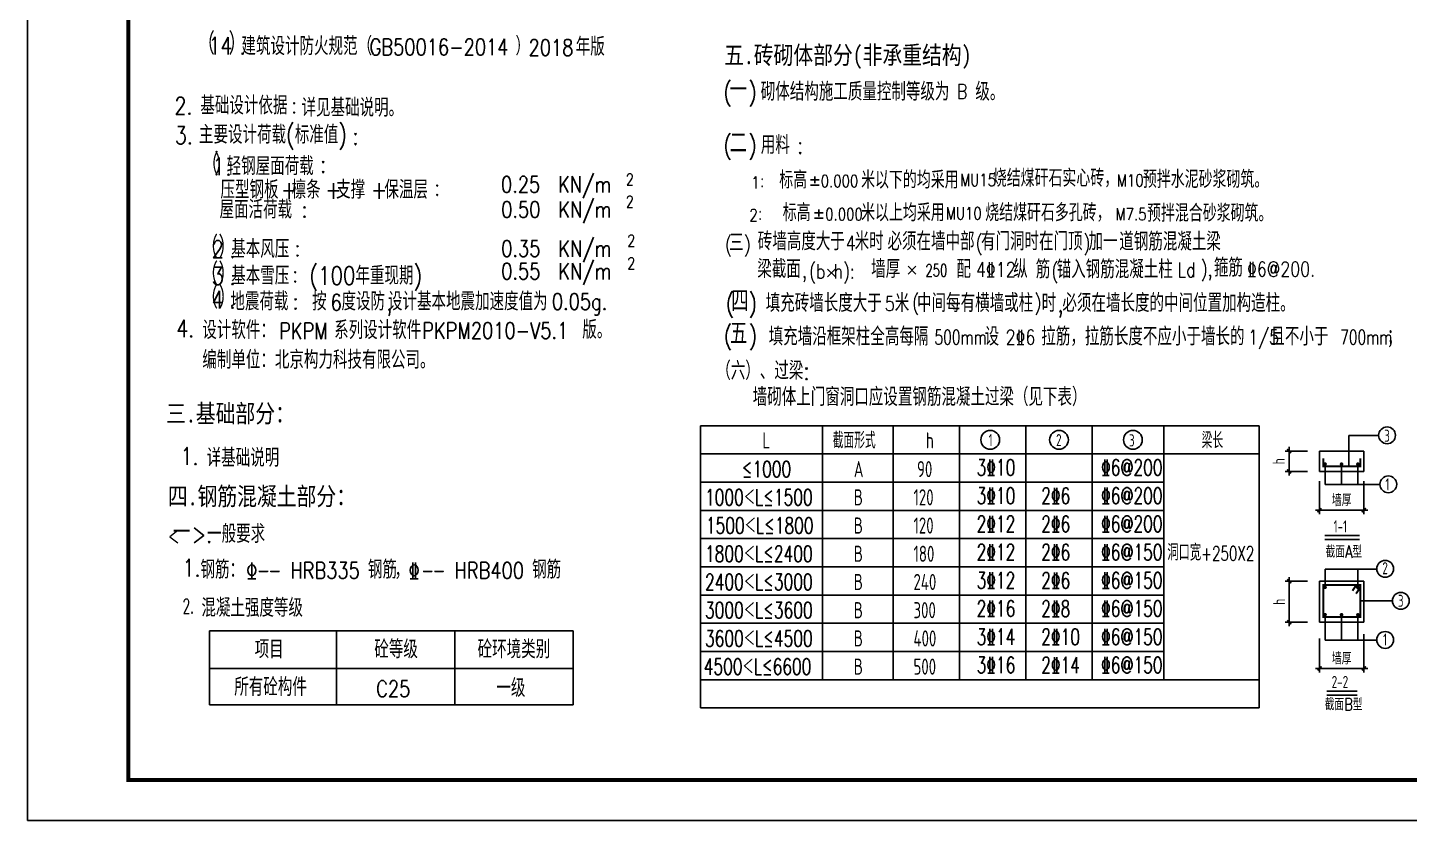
# Model space of a CAD drawing. Extents: x 31695611 to 39053694, y -59225 to 904195.
# Drawn here: x 38979394 to 39013666, y 862195 to 881861 of the extents above; entities that cross this region are included whole.
import ezdxf

# ---------------------------------------------------------------- set-up
doc = ezdxf.new("R2010")
doc.units = 0
doc.header["$LTSCALE"] = 1000
doc.header["$MEASUREMENT"] = 0
doc.layers.get('0').update_dxf_attribs({"linetype": 'CONTINUOUS'})
doc.layers.get('DEFPOINTS').update_dxf_attribs({"linetype": 'CONTINUOUS'})
for name, color, linetype in [('1', 7, 'CONTINUOUS'), ('AUDIT_I_080801173815-0', 253, 'CONTINUOUS'), ('DIM', 3, 'CONTINUOUS'), ('DIM1', 3, 'CONTINUOUS'), ('LT', 2, 'CONTINUOUS'), ('PUB_TEXT', 7, 'CONTINUOUS'), ('PUB_TITLE', 4, 'CONTINUOUS'), ('REIN', 1, 'CONTINUOUS')]:
    doc.layers.add(name, color=color, linetype=linetype)
doc.styles.add('_HZTXT', font='txt.shx', dxfattribs={"width": 0.8, "bigfont": 'hztxt.shx'})
doc.styles.add('_SIMPLEX', font='SIMPLEX', dxfattribs={"width": 0.8})
doc.styles.add('_TXT', font='SIMPLEX.shx', dxfattribs={"width": 0.6})
doc.styles.add('COMPLEX', font='COMPLEX')
doc.styles.add('DIM_FONT', font='SIMPLEX.shx', dxfattribs={"width": 0.8})
doc.styles.add('TSSD_DIMENSION', font='Tssdeng.shx', dxfattribs={"width": 0.7, "bigfont": 'HZTXT.SHX'})
doc.styles.add('TSSD_REIN', font='tssdeng.shx', dxfattribs={"width": 0.7, "bigfont": 'tssdchn.shx'})
doc.styles.add('中文', font='', dxfattribs={"width": 0.8, "height": 1000})
doc.styles.get('中文').set_extended_font_data('SimSun')
doc.dimstyles.new('TSSD_20_100', dxfattribs={"dimtxt": 300, "dimasz": 100, "dimexe": 100, "dimexo": 300, "dimgap": 100, "dimtad": 1, "dimdec": 0, "dimlfac": 0.2, "dimzin": 0, "dimtxsty": 'TSSD_DIMENSION', "dimblk": 'ARCHTICK', "dimcen": 0, "dimdle": 100, "dimclrt": 7, "dimazin": 3, "dimtfac": 1, "dimtdec": 0, "dimtix": 1, "dimtmove": 0, "dimatfit": 3, "dimtolj": 1, "dimtzin": 0})

# ---------------------------------------------------------------- blocks, each defined once
blk = doc.blocks.new('_ARCHTICK')
at = {"color": 0, "linetype": 'BYBLOCK', "const_width": 0.4}
blk.add_lwpolyline([(-0.5, -0.5), (0.5, 0.5)], dxfattribs=at)
blk = doc.blocks.new('*D124')
at = {"layer": 'DEFPOINTS', "color": 0}
for p in [(39010683, 871358), (39011438, 871358), (39011438, 870850)]:
    blk.add_point(p, dxfattribs=at)
at = {"layer": 'DIM', "color": 0}
for p, q in [((39011138, 871358), (39010583, 871358)), ((39010683, 870750), (39010683, 871458)), ((39011138, 870850), (39010583, 870850))]:
    blk.add_line(p, q, dxfattribs=at)
at = {"layer": 'DIM', "color": 0, "xscale": 100, "yscale": 100, "zscale": 100}
for p, rotation in [((39010683, 871358), 90), ((39010683, 870850), 270)]:
    blk.add_blockref('_ARCHTICK', p, dxfattribs=dict(at, rotation=rotation))
at = {"layer": 'DIM', "color": 7, "insert": (39010425, 871104), "char_height": 300, "attachment_point": 5, "rotation": 90, "style": 'TSSD_DIMENSION'}
blk.add_mtext('\\A1;h', dxfattribs=at)
blk = doc.blocks.new('*D125')
at = {"layer": 'DEFPOINTS', "color": 0}
for p in [(39011438, 870910), (39012538, 870910), (39012538, 869889)]:
    blk.add_point(p, dxfattribs=at)
at = {"layer": 'DIM', "color": 0}
for p, q in [((39011438, 870610), (39011438, 869789)), ((39012538, 870610), (39012538, 869789)), ((39011338, 869889), (39012638, 869889))]:
    blk.add_line(p, q, dxfattribs=at)
at = {"layer": 'DIM', "color": 0, "xscale": 100, "yscale": 100, "zscale": 100, "rotation": 180}
blk.add_blockref('_ARCHTICK', (39011438, 869889), dxfattribs=at)
at = {"layer": 'DIM', "color": 0, "xscale": 100, "yscale": 100, "zscale": 100}
blk.add_blockref('_ARCHTICK', (39012538, 869889), dxfattribs=at)
at = {"layer": 'DIM', "color": 7, "insert": (39011988, 870139), "char_height": 300, "attachment_point": 5, "style": 'TSSD_DIMENSION'}
blk.add_mtext('\\A1;墙厚', dxfattribs=at)
blk = doc.blocks.new('*D126')
at = {"layer": 'DEFPOINTS', "color": 0}
for p in [(39010685, 868128), (39011438, 868128), (39011438, 867111)]:
    blk.add_point(p, dxfattribs=at)
at = {"layer": 'DIM', "color": 0}
for p, q in [((39011138, 868128), (39010585, 868128)), ((39010685, 867011), (39010685, 868228)), ((39011138, 867111), (39010585, 867111))]:
    blk.add_line(p, q, dxfattribs=at)
at = {"layer": 'DIM', "color": 0, "xscale": 100, "yscale": 100, "zscale": 100}
for p, rotation in [((39010685, 868128), 90), ((39010685, 867111), 270)]:
    blk.add_blockref('_ARCHTICK', p, dxfattribs=dict(at, rotation=rotation))
at = {"layer": 'DIM', "color": 7, "insert": (39010435, 867619), "char_height": 300, "attachment_point": 5, "rotation": 90, "style": 'TSSD_DIMENSION'}
blk.add_mtext('\\A1;h', dxfattribs=at)
blk = doc.blocks.new('*D127')
at = {"layer": 'DEFPOINTS', "color": 0}
for p in [(39012538, 867111), (39011438, 867007), (39012538, 865963)]:
    blk.add_point(p, dxfattribs=at)
at = {"layer": 'DIM', "color": 0}
for p, q in [((39012538, 866811), (39012538, 865863)), ((39011438, 866707), (39011438, 865863)), ((39011338, 865963), (39012638, 865963))]:
    blk.add_line(p, q, dxfattribs=at)
at = {"layer": 'DIM', "color": 0, "xscale": 100, "yscale": 100, "zscale": 100, "rotation": 180}
blk.add_blockref('_ARCHTICK', (39011438, 865963), dxfattribs=at)
at = {"layer": 'DIM', "color": 0, "xscale": 100, "yscale": 100, "zscale": 100}
blk.add_blockref('_ARCHTICK', (39012538, 865963), dxfattribs=at)
at = {"layer": 'DIM', "color": 7, "insert": (39011988, 866213), "char_height": 300, "attachment_point": 5, "style": 'TSSD_DIMENSION'}
blk.add_mtext('\\A1;墙厚', dxfattribs=at)

msp = doc.modelspace()

# ---------------------------------------------------------------- linework, layer by layer
for p, q in [((38999231.9, 875873.5, 0), (38999429.6, 875676, 0)), ((38999425.3, 875873.5, 0), (38999231.9, 875680.2, 0)), ((39001230.7, 875942.5, 0), (39001428.3, 875745.1, 0)), ((39001424.1, 875942.5, 0), (39001230.7, 875749.3, 0)), ((39012448.7, 867638.9), (39013245, 867638.9)), ((39011575.2, 867297.4), (39011575.2, 866668.9)), ((39011983.9, 867297.4), (39011983.9, 866668.9)), ((39012389.2, 867293.6), (39012389.2, 866668.9)), ((38983907.8, 865064.2, 0), (38983907.8, 866897.1, 0)), ((38983907.8, 866897.1, 0), (38992924.4, 866897.1, 0)), ((38987058.9, 865064.2, 0), (38987058.9, 866897.1, 0)), ((38989991.7, 865064.2, 0), (38989991.7, 866897.1, 0)), ((38992924.4, 865064.2, 0), (38992924.4, 866897.1, 0)), ((39011575.2, 866668.9), (39012858.7, 866668.9)), ((38983907.8, 865960.3, 0), (38992924.4, 865960.3, 0)), ((38983907.8, 865064.2, 0), (38992924.4, 865064.2, 0))]:
    msp.add_line(p, q)
for centre in [(39013113.1, 871747.8), (39013144.4, 870531.9), (39013067.4, 868433.9), (39013453.6, 867641.6), (39013067.4, 866671.6)]:
    msp.add_circle(centre, 208.7)
at = {"layer": '1'}
for p, q in [((38998814.4, 878086, 0), (38999030.4, 878086, 0)), ((38998922.4, 878172.4, 0), (38998922.4, 877999.6, 0)), ((38998814.4, 877956.4, 0), (38999030.4, 877956.4, 0)), ((38998907.5, 877264.9, 0), (38999123.5, 877264.9, 0)), ((38998907.5, 877135.3, 0), (38999123.5, 877135.3, 0)), ((38999015.5, 877351.3, 0), (38999015.5, 877178.5, 0))]:
    msp.add_line(p, q, dxfattribs=at)
at = {"layer": '1', "color": 5}
for p, q in [((39011573, 869260), (39012432.3, 869260)), ((39011615.8, 865401.9), (39012373.3, 865401.9))]:
    msp.add_line(p, q, dxfattribs=at)
at = {"layer": '1', "color": 0, "linetype": 'CONTINUOUS'}
for centre in [(39003270.3, 871635.5), (39004976.5, 871635.5), (39006809.4, 871635.5)]:
    msp.add_circle(centre, 232.4, dxfattribs=at)
at = {"layer": 'AUDIT_I_080801173815-0'}
for p, q in [((38996084.3, 871984.6), (38996084.3, 864984.6)), ((38996084.3, 871984.6), (39009938.2, 871984.6)), ((38999110.4, 871984.6), (38999110.4, 865684.6)), ((39000859.2, 871984.6), (39000859.2, 865684.6)), ((39002504.3, 871984.6), (39002504.3, 865684.6)), ((39004149.3, 871984.6), (39004149.3, 865684.6)), ((39005794.4, 871984.6), (39005794.4, 865684.6)), ((39007576.6, 871984.6), (39007576.6, 865684.6)), ((39009938.2, 871984.6), (39009938.2, 864984.6)), ((38996084.3, 871284.6), (39009938.2, 871284.6)), ((38996084.3, 870584.6), (39007576.6, 870584.6)), ((38996084.3, 869884.6), (39007576.6, 869884.6)), ((38996084.3, 869184.6), (39007576.6, 869184.6)), ((38996084.3, 868484.6), (39007576.6, 868484.6)), ((38996084.3, 867084.6), (39007576.6, 867084.6)), ((38996084.3, 866384.6), (39007576.6, 866384.6)), ((38996084.3, 865684.6), (39009938.2, 865684.6)), ((38996084.3, 864984.6), (39009938.2, 864984.6))]:
    msp.add_line(p, q, dxfattribs=at)
at = {"layer": 'AUDIT_I_080801173815-0', "color": 2}
for p, q in [((39011438.3, 871357.6), (39012538.3, 871357.6)), ((39011438.3, 870850.3), (39011438.3, 871357.6)), ((39012538.3, 871357.6), (39012538.3, 870850.3)), ((39012538.3, 870850.3), (39011438.3, 870850.3)), ((39011438.3, 867111.3), (39011438.3, 868127.6)), ((39011438.3, 868127.6), (39012538.3, 868127.6)), ((39012538.3, 868127.6), (39012538.3, 867111.3)), ((39012538.3, 867111.3), (39011438.3, 867111.3))]:
    msp.add_line(p, q, dxfattribs=at)
at = {"layer": 'DIM1'}
for p, q in [((39011573, 869160), (39012432.3, 869160)), ((39011615.8, 865301.9), (39012373.3, 865301.9))]:
    msp.add_line(p, q, dxfattribs=at)
at = {"layer": 'LT', "color": 7}
for p, q in [((39012162.9, 871745.1), (39012162.9, 870963.7)), ((39012904.5, 871745.1), (39012162.9, 871745.1)), ((39011575.2, 871036.4), (39011575.2, 870529.2)), ((39011984.3, 871032.6), (39011984.3, 870529.2)), ((39012389.2, 871032.6), (39012389.2, 870529.2)), ((39011575.2, 870529.2), (39012935.8, 870529.2)), ((39011575.2, 867976.1), (39011575.2, 868431.1)), ((39011575.2, 868431.1), (39012858.7, 868431.1)), ((39012389.2, 867972.3), (39012389.2, 868431.1))]:
    msp.add_line(p, q, dxfattribs=at)
at = {"layer": 'PUB_TEXT'}
msp.add_line((38996084.3, 867784.6), (39007576.6, 867784.6), dxfattribs=at)
at = {"layer": 'PUB_TITLE'}
msp.add_lwpolyline([(38979394.5, 862195.5), (39053694.5, 862195.5), (39053694.5, 904195.5), (38979394.5, 904195.5)], close=True, dxfattribs=at)
at = {"layer": 'PUB_TITLE', "const_width": 100}
msp.add_lwpolyline([(38981894.5, 863195.5), (39052694.5, 863195.5), (39052694.5, 903195.5), (38981894.5, 903195.5)], close=True, dxfattribs=at)
at = {"layer": 'REIN', "color": 1, "const_width": 50}
for points in [[(39011533.8, 871175.6), (39011533.8, 870980.8), (39012448.7, 870980.8), (39012448.7, 871175.6)], [(39011533.8, 867360.8), (39011533.8, 868033.1), (39012448.7, 868033.1), (39012448.7, 867390.3)], [(39012350.4, 868032.1), (39012254.5, 867891.9)], [(39012439, 867958.3), (39012343, 867818.2)], [(39011533.8, 867436.6), (39011533.8, 867241.8), (39012448.7, 867241.8), (39012448.7, 867436.6)]]:
    msp.add_lwpolyline(points, dxfattribs=at)
for points in [[(39011555.2, 871036.4, -1), (39011595.2, 871036.4, -1)], [(39011964.3, 871032.6, -1), (39012004.3, 871032.6, -1)], [(39012369.2, 871032.6, -1), (39012409.2, 871032.6, -1)], [(39011555.2, 867976.1, -1), (39011595.2, 867976.1, -1)], [(39012369.2, 867972.3, -1), (39012409.2, 867972.3, -1)], [(39011555.2, 867297.4, -1), (39011595.2, 867297.4, -1)], [(39011963.9, 867297.4, -1), (39012003.9, 867297.4, -1)], [(39012369.2, 867293.6, -1), (39012409.2, 867293.6, -1)]]:
    msp.add_lwpolyline(points, format="xyb", close=True, dxfattribs=at)

# ---------------------------------------------------------------- texts
for s, height, style, width, p in [('（', 540, '_HZTXT', 0.8, (38983604.4, 881195.6)), ('14', 432, '_TXT', 0.8, (38983881.9, 881195.6)), ('）', 540, '_HZTXT', 0.8, (38984379.8, 881195.6)), ('建筑设计防火规范（', 450, '_HZTXT', 0.8, (38984697.6, 881178.1)), ('GB50016-2014', 405, '_TXT', 0.8, (38987876.5, 881178.1)), ('）', 450, '_HZTXT', 0.8, (38991494.7, 881178.1)), ('2018', 405, '_TXT', 0.8, (38991819.3, 881165.7)), ('年版', 450, '_HZTXT', 0.8, (38992989.5, 881165.7)), ('五.砖砌体部分(非承重结构)', 450, '中文', 0.8, (38996669.6, 880956.4, 0)), ('.', 432, '_TXT', 0.8, (38984653.9, 881195.6)), ('(', 432, '_TXT', 0.8, (38996652.8, 880049.2, 0)), (')', 432, '_TXT', 0.8, (38997271.9, 880049.2, 0)), ('砌体结构施工质量控制等级为  级。', 450, '_HZTXT', 0.8, (38997578.8, 880049.2, 0)), ('B', 360, 'DIM_FONT', 0.8, (39002441.2, 880097.6, 0)), ('2.', 432, '_TXT', 0.8, (38983036.6, 879707.4)), ('基础设计依据                ', 450, '_HZTXT', 0.8, (38983678.8, 879707.4)), ('详见基础说明。', 450, '_HZTXT', 0.8, (38986187.7, 879652.8)), ('一', 540, '_HZTXT', 0.8, (38996804, 880049.2, 0)), (':', 405, '_TXT', 0.8, (38985934.5, 879736.9)), ('主要设计荷载(标准值)', 450, '_HZTXT', 0.8, (38983644.9, 878982.9)), ('3.', 432, '_TXT', 0.8, (38983047.4, 878973.9)), (':', 432, '_TXT', 0.8, (38987453, 878951.6)), ('(', 432, '_TXT', 0.8, (38996652.8, 878727.8, 0)), ('二', 540, '_HZTXT', 0.8, (38996804, 878727.8, 0)), (')', 432, '_TXT', 0.8, (38997271.9, 878727.8, 0)), ('用料', 450, '_HZTXT', 0.8, (38997578.8, 878727.8, 0)), ('（', 540, '_HZTXT', 0.8, (38983701, 878201.4)), ('）', 540, '_HZTXT', 0.8, (38984027.6, 878201.4)), (':', 432, '_TXT', 0.8, (38998482.2, 878727.8, 0)), ('1', 432, '_TXT', 0.8, (38983978.5, 878201.4)), ('轻钢屋面荷载', 450, '_HZTXT', 0.8, (38984330.8, 878201.4)), (':', 432, '_TXT', 0.8, (38986649.7, 878257.4)), ('         压型钢板', 450, '_HZTXT', 0.8, (38981038.7, 877617.5)), ('.', 432, '_TXT', 0.8, (38984301.7, 878194.1)), ('檩条', 450, '_HZTXT', 0.8, (38985942.6, 877617.5)), ('支撑', 450, '_HZTXT', 0.8, (38987046.5, 877617.5)), ('保温层', 450, '_HZTXT', 0.8, (38988243.9, 877617.5)), ('0.25  KN/m ', 405, '_TXT', 0.8, (38991136.4, 877769.3)), ('2', 288, '_TXT', 0.8, (38994231.5, 877951.6)), ('+', 450, '_HZTXT', 0.8, (38985683, 877617.5)), ('+', 450, '_HZTXT', 0.8, (38986780.1, 877617.5)), ('+', 450, '_HZTXT', 0.8, (38987914.6, 877617.5)), (':           ', 405, '_TXT', 0.8, (38989483.7, 877693.9)), ('         屋面活荷载 ', 450, '_HZTXT', 0.8, (38981014.7, 877125.2)), (':                         ', 405, '_TXT', 0.8, (38986191.6, 877154.2)), ('0.50  KN/m ', 405, '_TXT', 0.8, (38991141.6, 877147.1)), ('2', 288, '_TXT', 0.8, (38994231.5, 877401.3)), ('（', 540, '_HZTXT', 0.8, (38983686.2, 876148.3)), ('）', 540, '_HZTXT', 0.8, (38984128, 876148.3)), ('2', 288, '_TXT', 0.8, (38994267.9, 876433.2)), ('(', 360, '_TXT', 0.8, (38996688, 876302.7, 0)), ('三', 450, '_HZTXT', 0.8, (38996794.1, 876302.7, 0)), (')', 360, '_TXT', 0.8, (38997158.6, 876302.7, 0)), ('砖墙高度大于', 450, '_HZTXT', 0.8, (38997504.5, 876335.7, 0)), ('4', 360, '_TXT', 0.8, (38999686, 876335.7, 0)), ('米时', 450, '_HZTXT', 0.8, (38999908, 876335.7, 0)), ('必须在墙中部', 450, '_HZTXT', 0.8, (39000721.7, 876335.7, 0)), ('(', 360, '_TXT', 0.8, (39002906.1, 876335.7, 0)), ('有门洞时在门顶', 450, '_HZTXT', 0.8, (39003040.5, 876335.7, 0)), (')', 360, '_TXT', 0.8, (39005579.2, 876335.7, 0)), ('加一', 450, '_HZTXT', 0.8, (39005708, 876335.7, 0)), ('道钢筋混凝土梁', 450, '_HZTXT', 0.8, (39006470.7, 876330, 0)), ('2', 432, '_TXT', 0.8, (38983963.7, 876148.3)), ('基本风压', 450, '_HZTXT', 0.8, (38984444.8, 876148.3)), (':                            ', 405, '_TXT', 0.8, (38986021.6, 876188.1)), ('0.35  KN/m ', 405, '_TXT', 0.8, (38991141.6, 876179.1)), ('（', 540, '_HZTXT', 0.8, (38983686.2, 875484.7)), ('）', 540, '_HZTXT', 0.8, (38984128, 875484.7)), ('.', 432, '_TXT', 0.8, (38984402.1, 876148.3)), ('(100年重现期)', 450, '_HZTXT', 0.8, (38986383.4, 875484.7)), ('0.55  KN/m ', 405, '_TXT', 0.8, (38991141.6, 875616.1)), ('2', 288, '_TXT', 0.8, (38994267.9, 875870.3)), ('梁截面     墙厚    配   纵', 450, '_HZTXT', 0.8, (38997492.4, 875649.2, 0)), ('(b h):', 360, '_TXT', 0.8, (38998775.7, 875634.2, 0)), ('250', 300, 'COMPLEX', 0.7, (39001664.8, 875691.3, 0)), ('4%%13212', 360, '_HZTXT', 0.8, (39002913.9, 875679.8, 0)), ('筋', 450, '_HZTXT', 0.8, (39004399.2, 875641.8, 0)), ('(', 360, '_TXT', 0.8, (39004786.4, 875641.8, 0)), ('锚入钢筋混凝土柱  ', 450, '_HZTXT', 0.8, (39004918, 875641.8, 0)), ('Ld', 360, '_TXT', 0.8, (39007916.9, 875674.1, 0)), ('),', 360, '_TXT', 0.8, (39008486.5, 875695.8, 0)), ('箍筋', 450, '_HZTXT', 0.8, (39008818.9, 875684.6, 0)), ('%%1326@200.', 360, '_HZTXT', 0.8, (39009636.8, 875690.4, 0)), ('3', 432, '_TXT', 0.8, (38983963.7, 875484.7)), ('基本雪压', 450, '_HZTXT', 0.8, (38984444.8, 875484.7)), (':                            ', 405, '_TXT', 0.8, (38985961.8, 875544.5)), (',', 360, '_TXT', 0.8, (38998600.3, 875660.2, 0)), ('（', 540, '_HZTXT', 0.8, (38983686.2, 874896.4)), ('4', 432, '_TXT', 0.8, (38983963.7, 874896.4)), ('）', 540, '_HZTXT', 0.8, (38984128, 874896.4)), ('地震荷载', 450, '_HZTXT', 0.8, (38984423.3, 874844.9)), ('.', 432, '_TXT', 0.8, (38984402.1, 875484.7)), ('按', 450, '_HZTXT', 0.8, (38986451, 874844.9)), ('度设防', 450, '_HZTXT', 0.8, (38987178.6, 874844.9)), ('设计基本地震加速度值为      ', 450, '_HZTXT', 0.8, (38988331.5, 874844.9)), ('(', 432, '_TXT', 0.8, (38996713.5, 874806.2, 0)), ('四', 540, '_HZTXT', 0.8, (38996840.8, 874806.2, 0)), (')', 432, '_TXT', 0.8, (38997278.2, 874806.2, 0)), ('填充砖墙长度大于 米', 450, '_HZTXT', 0.8, (38997701.5, 874806.2, 0)), ('中间每有横墙或柱', 450, '_HZTXT', 0.8, (39001455, 874806.2, 0)), ('时', 450, '_HZTXT', 0.8, (39004544.7, 874806.2, 0)), ('必须在墙长度的中间位置加构造柱。', 450, '_HZTXT', 0.8, (39005060.7, 874806.2, 0)), (':                  ', 405, '_TXT', 0.8, (38985972.8, 874869.5)), ('6', 405, '_TXT', 0.8, (38986908.8, 874844.9)), ('0.05g.', 405, '_TXT', 0.8, (38992397.4, 874862.1)), ('5', 360, 'DIM_FONT', 0.8, (39000655.4, 874833.4, 0)), ('(', 360, 'DIM_FONT', 0.8, (39001331.1, 874859, 0)), (')', 360, 'DIM_FONT', 0.8, (39004365.1, 874859, 0)), ('4.', 432, '_TXT', 0.8, (38983080.7, 874184.2)), ('设计软件：', 450, '_HZTXT', 0.8, (38983727.6, 874134.7)), ('.', 432, '_TXT', 0.8, (38984402.1, 874896.4)), ('系列设计软件', 450, '_HZTXT', 0.8, (38986996.4, 874134.7)), (',', 432, '_TXT', 0.8, (38988292.2, 874844.9)), ('版。', 450, '_HZTXT', 0.8, (38993152.4, 874143, 0)), (',', 432, '_TXT', 0.8, (39004940.1, 874806.2, 0)), ('PKPM', 405, '_TXT', 0.8, (38985633, 874134.7)), ('PKPM2010-V5.1', 405, '_TXT', 0.8, (38989180.7, 874143, 0)), ('(', 432, '_TXT', 0.8, (38996664.3, 874004.8, 0)), ('五', 540, '_HZTXT', 0.8, (38996815.5, 874004.8, 0)), (')', 432, '_TXT', 0.8, (38997283.4, 874004.8, 0)), ('填充墙沿框架柱全高每隔    设   拉筋，拉筋长度不应小于墙长的  且不小于    ；', 450, '_HZTXT', 0.8, (38997775.1, 873974.9, 0)), ('500mm', 360, '_HZTXT', 0.7, (39001886, 874002.4, 0)), ('2%%1326', 360, '_HZTXT', 0.8, (39003650.4, 874002.4, 0)), ('1/5', 360, '_HZTXT', 0.8, (39009666.6, 874002.4, 0)), ('700mm', 360, '_HZTXT', 0.7, (39011946.9, 874002.4, 0)), ('编制单位：北京构力科技有限公司。', 450, '_HZTXT', 0.8, (38983727.6, 873396.8)), ('三.基础部分：', 450, '中文', 0.8, (38982831, 872064.3)), ('1.', 432, '_TXT', 0.8, (38983187.7, 871016.6)), ('详基础说明', 450, '_HZTXT', 0.8, (38983834.6, 870967.1)), ('四.钢筋混凝土部分：', 450, '中文', 0.8, (38982872.8, 870011.3, 0)), ('一般要求', 450, '_HZTXT', 0.8, (38983845, 869078.9, 0)), ('<', 360, '_TXT', 0.8, (38982872.8, 869078.9, 0)), ('一', 540, '_HZTXT', 0.8, (38982998.8, 869078.9, 0)), ('>.', 432, '_TXT', 0.8, (38983466.7, 869078.9, 0)), ('1.', 432, '_TXT', 0.8, (38983237.7, 868246.1, 0)), ('钢筋：', 450, '_HZTXT', 0.8, (38983680.9, 868193.9, 0)), ('HRB335', 405, '_TXT', 0.8, (38985912.8, 868193.9, 0)), ('钢筋', 450, '_HZTXT', 0.8, (38987835.7, 868193.9, 0)), ('HRB400', 405, '_TXT', 0.8, (38989983.2, 868193.9, 0)), ('钢筋', 450, '_HZTXT', 0.8, (38991906.1, 868193.9, 0)), (' ——', 450, '_HZTXT', 0.8, (38984782.3, 868193.9, 0)), ('， ——', 450, '_HZTXT', 0.8, (38988495.4, 868193.9, 0)), ('2.', 360, '_SIMPLEX', 0.6, (38983240.4, 867330.4, 0)), ('混凝土强度等级', 450, '_HZTXT', 0.8, (38983703.7, 867244.8, 0)), ('项目', 450, '_HZTXT', 0.8, (38985024.7, 866216, 0)), ('砼等级', 450, '_HZTXT', 0.8, (38987994.1, 866216, 0)), ('砼环境类别', 450, '_HZTXT', 0.8, (38990556.3, 866216, 0)), ('所有砼构件', 450, '_HZTXT', 0.8, (38984520, 865281.6, 0)), ('一级', 450, '_HZTXT', 0.8, (38991021, 865257.3, 0)), ('C25', 405, '_TXT', 0.8, (38988040.1, 865257.3, 0))]:
    msp.add_text(s, height=height, dxfattribs=dict(style=style, width=width)).set_placement(p)
at = {"width": 0.8}
for s, p in [('%%131', (38984817.7, 868187.2, 0)), ('%%132', (38988843.5, 868187.2, 0))]:
    msp.add_text(s, height=405, dxfattribs=at).set_placement(p)
at = {"layer": '1', "style": '_HZTXT', "width": 0.8}
for s, height, p in [('烧结煤矸石实心砖，', 432, (39003333, 877911.8, 0)), ('1：', 302.4, (38997345.6, 877870, 0)), ('标高', 432, (38998036.8, 877870, 0)), (' 0.000', 302.4, (38998849.8, 877902.7, 0)), ('米以下的均采用', 432, (39000067.2, 877870, 0)), ('MU15', 302.4, (39002521.9, 877931.1, 0)), (' M10', 302.4, (39006197.1, 877919.2, 0)), ('预拌水泥砂浆砌筑。', 432, (39007055.6, 877883.3, 0)), ('2：', 302.4, (38997295.3, 877058.1, 0)), ('标高', 432, (38998123.2, 877058.1, 0)), (' 0.000', 302.4, (38998961.4, 877081.5, 0)), ('米以上均采用   烧结煤矸石多孔砖，', 432, (39000067.2, 877058.1, 0)), ('MU10', 302.4, (39002168.4, 877104.6, 0)), (' M7.5', 302.4, (39006164.6, 877081.3, 0)), ('预拌混合砂浆砌筑。', 432, (39007159.2, 877045.4, 0))]:
    msp.add_text(s, height=height, dxfattribs=at).set_placement(p)
at = {"layer": '1', "color": 7, "linetype": 'CONTINUOUS', "style": '_HZTXT', "width": 0.8}
for s, p in [('（六）、过梁:', (38996475, 873126.3)), ('墙砌体上门窗洞口应设置钢筋混凝土过梁（见下表）', (38997378.7, 872476.3))]:
    msp.add_text(s, height=450, rotation=0.00002, dxfattribs=at).set_placement(p)
at = {"layer": '1', "color": 0, "linetype": 'CONTINUOUS'}
for s, height, style, width, p in [('3', 300, 'TSSD_REIN', 0.7, (39013041.4, 871587.1)), ('L', 400, 'TSSD_REIN', 0.7, (38997618.5, 871422.5)), ('截面形式', 400, 'TSSD_REIN', 0.7, (38999364.1, 871422.5)), ('h', 400, 'TSSD_REIN', 0.7, (39001674.5, 871422.5)), ('1', 300, 'TSSD_REIN', 0.7, (39003228, 871478.6)), ('2', 300, 'TSSD_REIN', 0.7, (39004903.2, 871478.6)), ('3', 300, 'TSSD_REIN', 0.7, (39006711.3, 871472.4)), ('梁长', 400, 'TSSD_REIN', 0.7, (39008514.7, 871422.5)), ('≤1000', 400, '_HZTXT', 0.7, (38997108, 870709.2)), ('A', 400, 'TSSD_REIN', 0.7, (38999886.2, 870709.2)), ('90', 400, 'TSSD_REIN', 0.7, (39001454.2, 870709.2)), ('3%%13210', 400, '_HZTXT', 0.7, (39002932.8, 870749.2)), ('%%1326@200', 400, '_HZTXT', 0.7, (39006019.9, 870749.2)), ('1', 300, 'TSSD_REIN', 0.7, (39013072.7, 870381.6)), ('1000＜L≤1500', 400, '_HZTXT', 0.7, (38996196.7, 870009.3)), ('B', 400, 'TSSD_REIN', 0.7, (38999886.2, 870009.3)), ('120', 400, 'TSSD_REIN', 0.7, (39001366.7, 870009.3)), ('3%%13210', 400, '_HZTXT', 0.7, (39002932.8, 870049.2)), ('2%%1326', 400, '_HZTXT', 0.7, (39004535.3, 870047)), ('%%1326@200', 400, '_HZTXT', 0.7, (39006019.9, 870049.2)), ('1500＜L≤1800', 400, '_HZTXT', 0.7, (38996218.1, 869309.3)), ('B', 400, 'TSSD_REIN', 0.7, (38999886.2, 869309.3)), ('120', 400, 'TSSD_REIN', 0.7, (39001366.7, 869309.3)), ('2%%13212', 400, '_HZTXT', 0.7, (39002932.8, 869349.2)), ('2%%1326', 400, '_HZTXT', 0.7, (39004535.3, 869347)), ('%%1326@200', 400, '_HZTXT', 0.7, (39006019.9, 869349.2)), ('1-1', 300, 'TSSD_REIN', 0.7, (39011784.9, 869337.9)), ('1800＜L≤2400', 400, '_HZTXT', 0.7, (38996196.7, 868609.3)), ('B', 400, 'TSSD_REIN', 0.7, (38999886.2, 868609.3)), ('180', 400, 'TSSD_REIN', 0.7, (39001366.7, 868609.3)), ('2%%13212', 400, '_HZTXT', 0.7, (39002932.8, 868649.2)), ('2%%1326', 400, '_HZTXT', 0.7, (39004535.3, 868647)), ('%%1326@150', 400, '_HZTXT', 0.7, (39006019.9, 868649.2)), ('洞口宽', 400, '_HZTXT', 0.7, (39007662, 868643.7)), ('+250X2', 350, '_HZTXT', 0.7, (39008497.4, 868643.7)), ('截面A型', 300, '_HZTXT', 0.8, (39011588.5, 868710.7)), ('2', 300, 'TSSD_REIN', 0.7, (39012995.6, 868300.7)), ('2400＜L≤3000', 400, '_HZTXT', 0.7, (38996196.7, 867909.3)), ('B', 400, 'TSSD_REIN', 0.7, (38999886.2, 867909.3)), ('240', 400, 'TSSD_REIN', 0.7, (39001366.7, 867909.3)), ('3%%13212', 400, '_HZTXT', 0.7, (39002932.8, 867949.2)), ('2%%1326', 400, '_HZTXT', 0.7, (39004535.3, 867947)), ('%%1326@150', 400, '_HZTXT', 0.7, (39006019.9, 867949.2)), ('3', 300, 'TSSD_REIN', 0.7, (39013381.9, 867493.2)), ('3000＜L≤3600', 400, '_HZTXT', 0.7, (38996196.7, 867209.3)), ('B', 400, 'TSSD_REIN', 0.7, (38999886.2, 867209.3)), ('300', 400, 'TSSD_REIN', 0.7, (39001366.7, 867209.3)), ('2%%13216', 400, '_HZTXT', 0.7, (39002932.8, 867249.2)), ('2%%1328', 400, '_HZTXT', 0.7, (39004535.3, 867247)), ('%%1326@150', 400, '_HZTXT', 0.7, (39006019.9, 867249.2)), ('3600＜L≤4500', 400, '_HZTXT', 0.7, (38996196.7, 866509.3)), ('B', 400, 'TSSD_REIN', 0.7, (38999886.2, 866509.3)), ('400', 400, 'TSSD_REIN', 0.7, (39001366.7, 866509.3)), ('3%%13214', 400, '_HZTXT', 0.7, (39002932.8, 866549.2)), ('2%%13210', 400, '_HZTXT', 0.7, (39004535.3, 866547)), ('%%1326@150', 400, '_HZTXT', 0.7, (39006019.9, 866549.2)), ('1', 300, 'TSSD_REIN', 0.7, (39013014.9, 866529.6)), ('4500＜L≤6600', 400, '_HZTXT', 0.7, (38996164.8, 865809.3)), ('B', 400, 'TSSD_REIN', 0.7, (38999886.2, 865809.3)), ('500', 400, 'TSSD_REIN', 0.7, (39001366.7, 865809.3)), ('3%%13216', 400, '_HZTXT', 0.7, (39002932.8, 865849.2)), ('2%%13214', 400, '_HZTXT', 0.7, (39004535.3, 865847)), ('%%1326@150', 400, '_HZTXT', 0.7, (39006019.9, 865849.2)), ('2-2', 300, 'TSSD_REIN', 0.7, (39011738.5, 865479.8)), ('截面B型', 300, '_HZTXT', 0.8, (39011566.4, 864924.3))]:
    msp.add_text(s, height=height, rotation=0.00002, dxfattribs=dict(at, style=style, width=width)).set_placement(p)

# ---------------------------------------------------------------- dimensions: what is measured, and where the dimension line sits
at = {"layer": 'DIM'}
dim = msp.add_linear_dim(base=(39010682.6, 871357.6), p1=(39011438.3, 870850.3), p2=(39011438.3, 871357.6), angle=90, text='h', dimstyle='TSSD_20_100', dxfattribs=at)
dim.commit()
dim.dimension.update_dxf_attribs({"geometry": '*D124', "text_midpoint": (39010425.5, 871104), "dimtype": 128})
for base, p1, p2, picture, middle in [((39012538.3, 869888.8), (39011438.3, 870910.3), (39012538.3, 870910.3), '*D125', (39011988.3, 870138.8)), ((39012538.3, 865962.6), (39011438.3, 867006.7), (39012538.3, 867111.3), '*D127', (39011988.3, 866212.6))]:
    dim = msp.add_linear_dim(base=base, p1=p1, p2=p2, text='墙厚', dimstyle='TSSD_20_100', dxfattribs=at)
    dim.commit()
    dim.dimension.update_dxf_attribs({"geometry": picture, "text_midpoint": middle})
dim = msp.add_linear_dim(base=(39010685.4, 868127.6), p1=(39011438.3, 867111.3), p2=(39011438.3, 868127.6), angle=90, text='h', dimstyle='TSSD_20_100', dxfattribs=at)
dim.commit()
dim.dimension.update_dxf_attribs({"geometry": '*D126', "text_midpoint": (39010435.4, 867619.5)})

doc.saveas('drawing.dxf')
